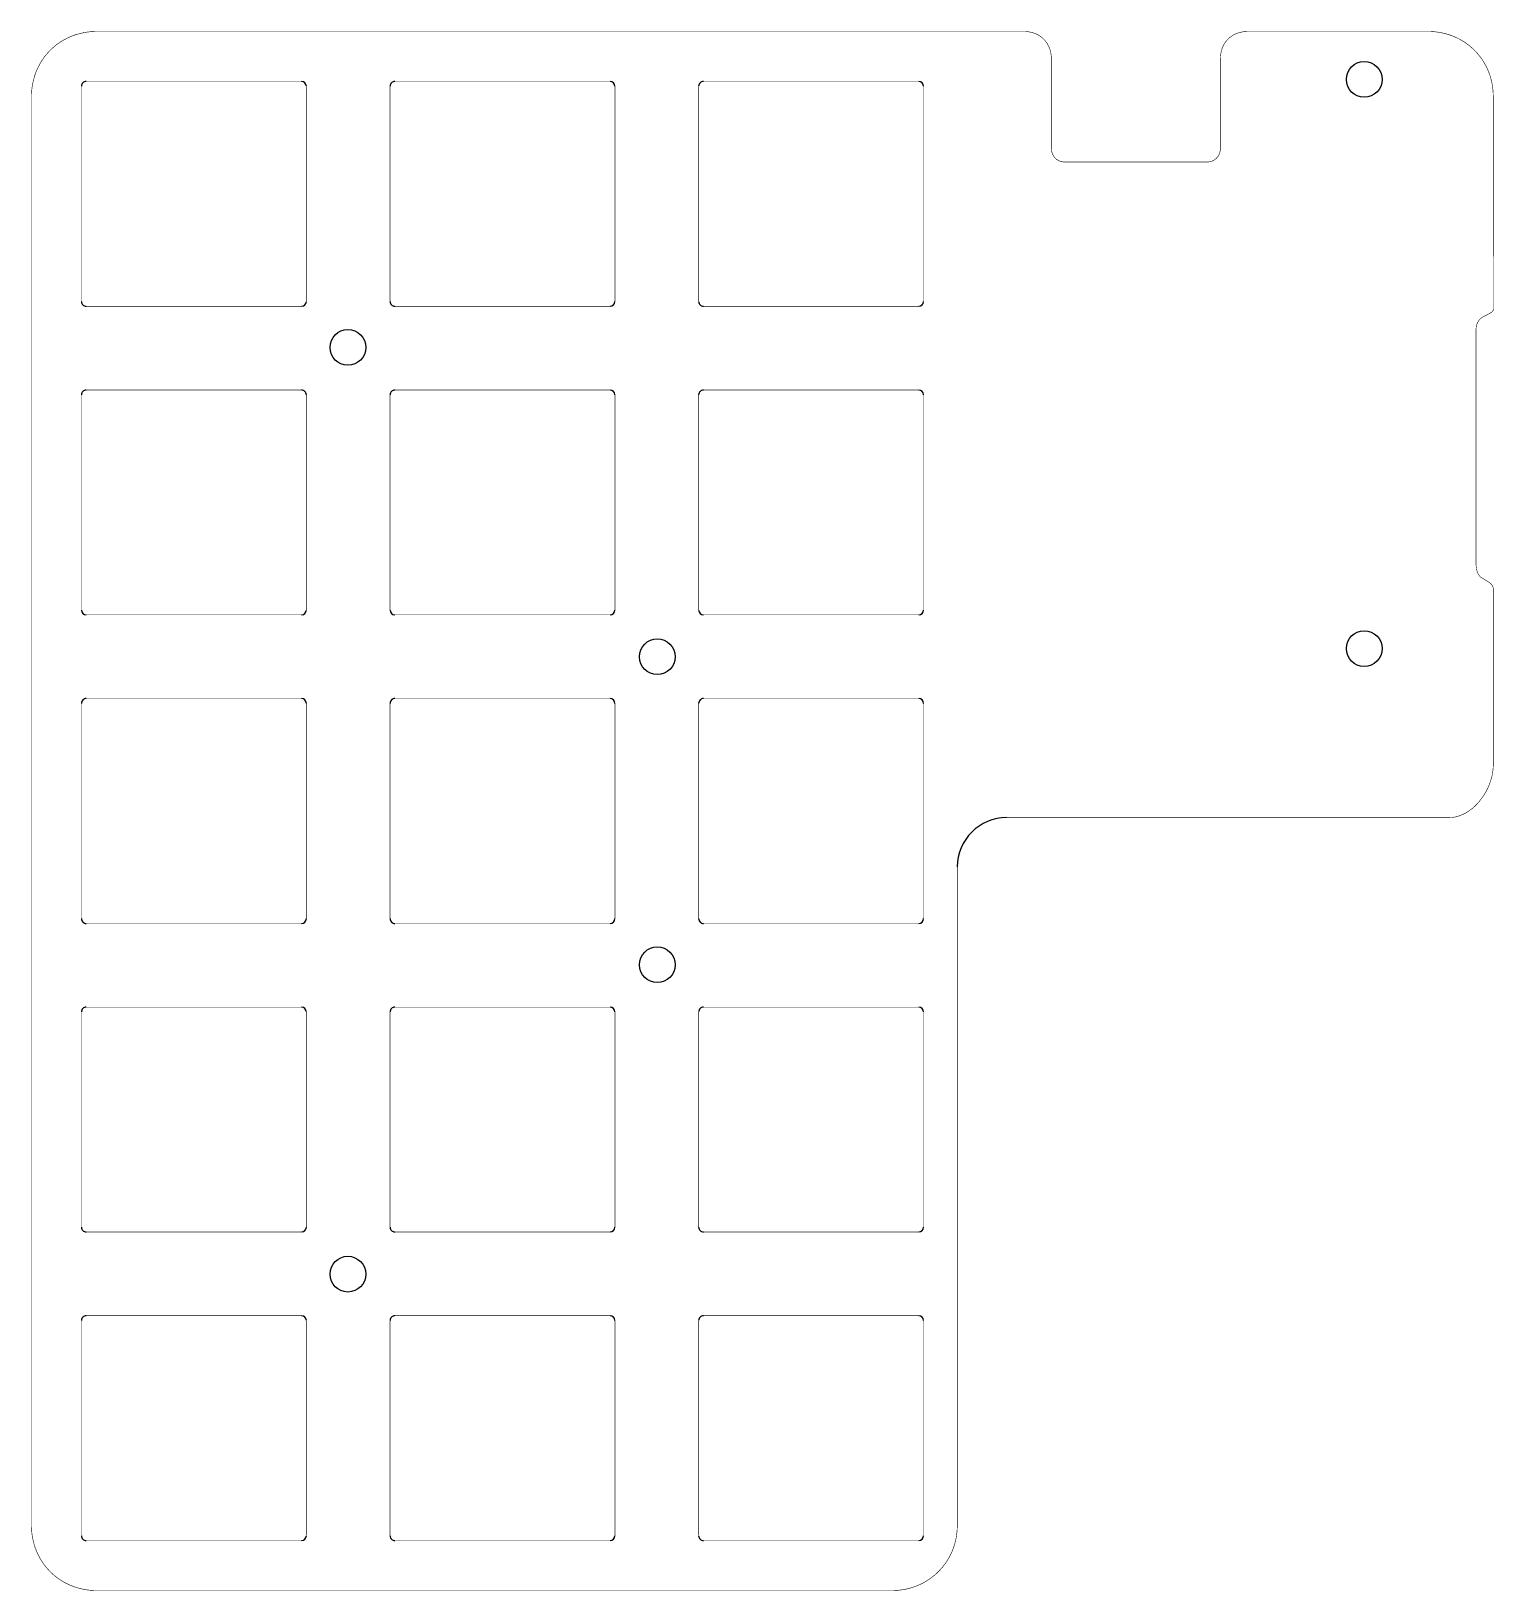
# Model space of a CAD drawing. Extents: x 4.9 to 95, y 185.9 to 281.9.
import ezdxf

# ---------------------------------------------------------------- set-up
doc = ezdxf.new("R2010")
doc.units = 0
doc.layers.add('LAYER_1', color=7, linetype='CONTINUOUS')

# ---------------------------------------------------------------- blocks, each defined once
blk = doc.blocks.new('AIGNBL01020004')
at = {"layer": 'LAYER_1', "const_width": 0.0353}
for points in [[(92.1758, 233.5044), (92.3846, 233.5157), (92.5216, 233.5353), (92.6568, 233.5642), (92.7898, 233.602), (92.9206, 233.6484), (93.0489, 233.703), (93.1746, 233.7655), (93.2974, 233.8354), (93.4173, 233.9124), (93.5339, 233.9962), (93.6472, 234.0864), (93.7569, 234.1827), (93.8628, 234.2846), (94.0143, 234.4473), (94.1101, 234.5619), (94.2456, 234.7418), (94.33, 234.8668), (94.4476, 235.0606), (94.5197, 235.1936), (94.6177, 235.398), (94.6762, 235.5369), (94.753, 235.7483), (94.7967, 235.8908), (94.8505, 236.106), (94.8783, 236.2499), (94.9074, 236.4654), (94.9182, 236.6084), (94.9218, 236.7504), (94.9218, 247.5954), (94.9115, 247.6776), (94.894, 247.7295), (94.8615, 247.7912), (94.8185, 247.8498), (94.7666, 247.9053), (94.6947, 247.9684), (94.6007, 248.0374), (94.4702, 248.12), (94.2649, 248.2375), (94.2232, 248.2614), (94.1388, 248.3223), (94.0966, 248.3638), (94.041, 248.4338), (94.0014, 248.4983), (93.9614, 248.5815), (93.9291, 248.6695), (93.9004, 248.7759), (93.8806, 248.8838), (93.8675, 249.0055), (93.8635, 249.1217), (93.8635, 263.6008), (93.873, 263.723), (93.8879, 263.7984), (93.9187, 263.8994), (93.956, 263.9863), (94.0031, 264.0699), (94.0513, 264.1378), (94.1069, 264.2011), (94.1698, 264.2586), (94.2402, 264.3093), (94.2654, 264.3245), (94.4577, 264.4233), (94.7866, 264.6016), (94.8276, 264.6339), (94.8789, 264.6857), (94.9106, 264.7326), (94.9277, 264.773), (94.9366, 264.8161), (94.9378, 264.8388), (94.9219, 277.9132), (94.9105, 278.226), (94.9017, 278.3287), (94.8767, 278.5315), (94.8422, 278.7307), (94.7984, 278.9261), (94.7454, 279.1174), (94.6835, 279.3044), (94.613, 279.4869), (94.534, 279.6647), (94.4469, 279.8374), (94.3518, 280.005), (94.2489, 280.1671), (94.1386, 280.3235), (94.0209, 280.474), (93.8963, 280.6185), (93.7648, 280.7565), (93.6267, 280.888), (93.4823, 281.0126), (93.3317, 281.1302), (93.1753, 281.2405), (93.0132, 281.3433), (92.8456, 281.4384), (92.6729, 281.5255), (92.4951, 281.6044), (92.3127, 281.6749), (92.1257, 281.7368), (91.9344, 281.7897), (91.7391, 281.8336), (91.54, 281.8681), (91.3372, 281.893), (91.1311, 281.9081), (90.9219, 281.9132), (79.8148, 281.9132), (79.5856, 281.9009), (79.4974, 281.8892), (79.369, 281.8646), (79.2455, 281.8318), (79.1272, 281.7909), (79.0142, 281.7422), (78.9069, 281.6859), (78.8054, 281.6222), (78.71, 281.5514), (78.6209, 281.4736), (78.5383, 281.389), (78.4625, 281.298), (78.3936, 281.2006), (78.3321, 281.0972), (78.2779, 280.9879), (78.2315, 280.873), (78.193, 280.7526), (78.1626, 280.627), (78.1407, 280.4964), (78.1273, 280.3611), (78.1228, 280.2212), (78.1228, 274.7263), (78.1137, 274.5902), (78.0978, 274.5042), (78.0743, 274.4222), (78.0437, 274.3446), (78.0061, 274.2718), (77.9619, 274.204), (77.9114, 274.1415), (77.8548, 274.0847), (77.7925, 274.0339), (77.7247, 273.9895), (77.6518, 273.9516), (77.574, 273.9207), (77.4917, 273.897), (77.4051, 273.8809), (77.3145, 273.8727), (77.2678, 273.8717), (68.5698, 273.8717), (68.4336, 273.8807), (68.3475, 273.8965), (68.2655, 273.9198), (68.1879, 273.9502), (68.1151, 273.9876), (68.0474, 274.0316), (67.985, 274.0819), (67.9283, 274.1383), (67.8776, 274.2004), (67.8332, 274.2681), (67.7955, 274.3409), (67.7646, 274.4187), (67.741, 274.5011), (67.725, 274.5879), (67.7168, 274.6787), (67.7158, 274.7256), (67.7158, 280.2212), (67.7078, 280.4057), (67.6914, 280.5388), (67.6664, 280.6673), (67.6331, 280.7908), (67.5917, 280.9091), (67.5424, 281.0221), (67.4854, 281.1294), (67.4211, 281.2309), (67.3497, 281.3263), (67.2714, 281.4154), (67.1864, 281.498), (67.095, 281.5738), (66.9974, 281.6426), (66.8939, 281.7041), (66.7847, 281.7582), (66.6701, 281.8046), (66.5502, 281.8431), (66.4255, 281.8734), (66.296, 281.8954), (66.162, 281.9087), (66.0238, 281.9132), (8.9219, 281.9132), (8.6087, 281.9018), (8.5059, 281.893), (8.3029, 281.8681), (8.1035, 281.8337), (7.908, 281.7899), (7.7165, 281.737), (7.5294, 281.6753), (7.3469, 281.6049), (7.1691, 281.526), (6.9963, 281.439), (6.8288, 281.344), (6.6667, 281.2413), (6.5103, 281.1311), (6.3598, 281.0136), (6.2154, 280.889), (6.0774, 280.7576), (5.9461, 280.6196), (5.8215, 280.4753), (5.704, 280.3248), (5.5938, 280.1684), (5.491, 280.0063), (5.3961, 279.8387), (5.309, 279.666), (5.2302, 279.4882), (5.1598, 279.3056), (5.0981, 279.1185), (5.0452, 278.9271), (5.0014, 278.7316), (4.967, 278.5322), (4.9421, 278.3292), (4.927, 278.1228), (4.9219, 277.9132), (4.9219, 189.9133), (4.9333, 189.6003), (4.9421, 189.4976), (4.967, 189.2947), (5.0015, 189.0954), (5.0453, 188.9), (5.0982, 188.7086), (5.16, 188.5216), (5.2305, 188.339), (5.3093, 188.1613), (5.3964, 187.9885), (5.4914, 187.821), (5.5942, 187.6589), (5.7045, 187.5024), (5.822, 187.3519), (5.9466, 187.2075), (6.0781, 187.0695), (6.2161, 186.9381), (6.3605, 186.8135), (6.511, 186.6959), (6.6674, 186.5856), (6.8295, 186.4829), (6.9971, 186.3878), (7.1698, 186.3008), (7.3476, 186.2219), (7.5301, 186.1514), (7.7172, 186.0896), (7.9085, 186.0367), (8.104, 185.9929), (8.3033, 185.9584), (8.5062, 185.9335), (8.7124, 185.9184), (8.9219, 185.9133), (57.9218, 185.9131), (58.2335, 185.9246), (58.3358, 185.9335), (58.538, 185.9587), (58.7367, 185.9936), (58.9316, 186.0378), (59.1226, 186.0912), (59.3093, 186.1536), (59.4916, 186.2246), (59.6692, 186.3042), (59.8419, 186.3919), (60.0095, 186.4876), (60.1716, 186.591), (60.3282, 186.7019), (60.4788, 186.8201), (60.6234, 186.9453), (60.7617, 187.0772), (60.8933, 187.2157), (61.0182, 187.3605), (61.1361, 187.5113), (61.2467, 187.6679), (61.3498, 187.8301), (61.4452, 187.9977), (61.5326, 188.1703), (61.6117, 188.3477), (61.6825, 188.5298), (61.7446, 188.7162), (61.7978, 188.9068), (61.8418, 189.1013), (61.8764, 189.2994), (61.9015, 189.5009), (61.9167, 189.7055), (61.9218, 189.9131)], [(64.9598, 233.5044), (92.1758, 233.5044)], [(61.9218, 189.9131), (61.9218, 230.4674), (61.9218, 230.4674)]]:
    blk.add_lwpolyline(points, dxfattribs=at)
at = {"layer": 'LAYER_1'}
blk.add_arc((64.9593, 230.4669), 3.0375, 89.99107, 179.990067, dxfattribs=at)
blk = doc.blocks.new('AIGNBL01010003')
at = {"layer": 'LAYER_1', "const_width": 0.0317}
for points in [[(7.9986, 265.2867), (7.9986, 278.5394), (7.9986, 278.5394)], [(8.2953, 278.8361), (21.548, 278.8361), (21.548, 278.8361)], [(8.2953, 278.8361)], [(21.8447, 278.5394), (21.8447, 265.2867), (21.8447, 265.2867)], [(26.9986, 265.2867), (26.9986, 278.5394), (26.9986, 278.5394)], [(27.2953, 278.8361), (40.548, 278.8361), (40.548, 278.8361)], [(27.2953, 278.8361)], [(40.8447, 278.5394), (40.8447, 265.2867), (40.8447, 265.2867)], [(45.9986, 265.2867), (45.9986, 278.5394), (45.9986, 278.5394)], [(46.2953, 278.8361), (59.548, 278.8361), (59.548, 278.8361)], [(46.2953, 278.8361)], [(59.8447, 278.5394), (59.8447, 265.2867), (59.8447, 265.2867)], [(21.548, 264.99), (8.2953, 264.99), (8.2953, 264.99)], [(40.548, 264.99), (27.2953, 264.99), (27.2953, 264.99)], [(59.548, 264.99), (46.2953, 264.99), (46.2953, 264.99)], [(7.9986, 246.2867), (7.9986, 259.5394), (7.9986, 259.5394)], [(8.2953, 259.8361), (21.548, 259.8361), (21.548, 259.8361)], [(8.2953, 259.8361)], [(21.8447, 259.5394), (21.8447, 246.2867), (21.8447, 246.2867)], [(26.9986, 246.2867), (26.9986, 259.5394), (26.9986, 259.5394)], [(27.2953, 259.8361), (40.548, 259.8361), (40.548, 259.8361)], [(27.2953, 259.8361)], [(40.8447, 259.5394), (40.8447, 246.2867), (40.8447, 246.2867)], [(45.9986, 246.2867), (45.9986, 259.5394), (45.9986, 259.5394)], [(46.2953, 259.8361), (59.548, 259.8361), (59.548, 259.8361)], [(46.2953, 259.8361)], [(59.8447, 259.5394), (59.8447, 246.2867), (59.8447, 246.2867)], [(21.548, 245.99), (8.2953, 245.99), (8.2953, 245.99)], [(40.548, 245.99), (27.2953, 245.99), (27.2953, 245.99)], [(59.548, 245.99), (46.2953, 245.99), (46.2953, 245.99)], [(7.9986, 227.2867), (7.9986, 240.5394), (7.9986, 240.5394)], [(8.2953, 240.8361), (21.548, 240.8361), (21.548, 240.8361)], [(8.2953, 240.8361)], [(21.8447, 240.5394), (21.8447, 227.2867), (21.8447, 227.2867)], [(26.9986, 227.2867), (26.9986, 240.5394), (26.9986, 240.5394)], [(27.2953, 240.8361), (40.548, 240.8361), (40.548, 240.8361)], [(27.2953, 240.8361)], [(40.8447, 240.5394), (40.8447, 227.2867), (40.8447, 227.2867)], [(45.9986, 227.2867), (45.9986, 240.5394), (45.9986, 240.5394)], [(46.2953, 240.8361), (59.548, 240.8361), (59.548, 240.8361)], [(46.2953, 240.8361)], [(59.8447, 240.5394), (59.8447, 227.2867), (59.8447, 227.2867)], [(21.548, 226.99), (8.2953, 226.99), (8.2953, 226.99)], [(40.548, 226.99), (27.2953, 226.99), (27.2953, 226.99)], [(59.548, 226.99), (46.2953, 226.99), (46.2953, 226.99)], [(8.2953, 221.8361), (21.548, 221.8361), (21.548, 221.8361)], [(8.2953, 221.8361)], [(27.2953, 221.8361), (40.548, 221.8361), (40.548, 221.8361)], [(27.2953, 221.8361)], [(46.2953, 221.8361), (59.548, 221.8361), (59.548, 221.8361)], [(46.2953, 221.8361)], [(7.9986, 208.2867), (7.9986, 221.5394), (7.9986, 221.5394)], [(21.8447, 221.5394), (21.8447, 208.2867), (21.8447, 208.2867)], [(26.9986, 208.2867), (26.9986, 221.5394), (26.9986, 221.5394)], [(40.8447, 221.5394), (40.8447, 208.2867), (40.8447, 208.2867)], [(45.9986, 208.2867), (45.9986, 221.5394), (45.9986, 221.5394)], [(59.8447, 221.5394), (59.8447, 208.2867), (59.8447, 208.2867)], [(21.548, 207.99), (8.2953, 207.99), (8.2953, 207.99)], [(40.548, 207.99), (27.2953, 207.99), (27.2953, 207.99)], [(59.548, 207.99), (46.2953, 207.99), (46.2953, 207.99)], [(8.2953, 202.8361), (21.548, 202.8361), (21.548, 202.8361)], [(8.2953, 202.8361)], [(27.2953, 202.8361), (40.548, 202.8361), (40.548, 202.8361)], [(27.2953, 202.8361)], [(46.2953, 202.8361), (59.548, 202.8361), (59.548, 202.8361)], [(46.2953, 202.8361)], [(7.9986, 189.2867), (7.9986, 202.5394), (7.9986, 202.5394)], [(21.8447, 202.5394), (21.8447, 189.2867), (21.8447, 189.2867)], [(26.9986, 189.2867), (26.9986, 202.5394), (26.9986, 202.5394)], [(40.8447, 202.5394), (40.8447, 189.2867), (40.8447, 189.2867)], [(45.9986, 189.2867), (45.9986, 202.5394), (45.9986, 202.5394)], [(59.8447, 202.5394), (59.8447, 189.2867), (59.8447, 189.2867)], [(21.548, 188.99), (8.2953, 188.99), (8.2953, 188.99)], [(40.548, 188.99), (27.2953, 188.99), (27.2953, 188.99)], [(59.548, 188.99), (46.2953, 188.99), (46.2953, 188.99)]]:
    blk.add_lwpolyline(points, dxfattribs=at)
at = {"layer": 'LAYER_1'}
for centre in [(86.9764, 278.9591), (24.402, 262.4597), (86.9764, 243.9132), (43.4528, 243.4095), (43.4528, 224.4434), (24.402, 205.3941)]:
    blk.add_circle(centre, 1.1, dxfattribs=at)
for centre, start, end in [((8.2953, 278.5394), 89.999644, 180.000356), ((21.548, 278.5394), 0.00295, 89.99705), ((27.2953, 278.5394), 89.998804, 180.001196), ((40.548, 278.5394), 0.00379, 89.99621), ((46.2953, 278.5394), 89.998885, 180.001115), ((59.548, 278.5394), 0.003893, 89.996107), ((8.2953, 265.2867), 179.998143, 270.001856), ((21.548, 265.2867), 270.00145, 359.99855), ((27.2953, 265.2867), 179.997303, 270.002697), ((40.548, 265.2867), 270.00229, 359.99771), ((46.2953, 265.2867), 179.997384, 270.002616), ((59.548, 265.2867), 270.002393, 359.997607), ((8.2953, 259.5394), 89.996594, 180.003406), ((21.548, 259.5394), 359.9999, 90.0001), ((27.2953, 259.5394), 89.995754, 180.004246), ((40.548, 259.5394), 0.00074, 89.99926), ((46.2953, 259.5394), 89.995835, 180.004165), ((59.548, 259.5394), 0.000844, 89.999156), ((8.2953, 246.2867), 180.001378, 269.998622), ((21.548, 246.2867), 270.004683, 359.995317), ((27.2953, 246.2867), 180.000538, 269.999462), ((40.548, 246.2867), 270.005523, 359.994477), ((46.2953, 246.2867), 180.000619, 269.999381), ((59.548, 246.2867), 270.005626, 359.994374), ((8.2953, 240.5394), 89.997964, 180.002036), ((21.548, 240.5394), 0.00127, 89.99873), ((27.2953, 240.5394), 89.997124, 180.002876), ((40.548, 240.5394), 0.00211, 89.99789), ((46.2953, 240.5394), 89.997205, 180.002795), ((59.548, 240.5394), 0.002213, 89.997787), ((8.2953, 227.2867), 179.999639, 270.000361), ((21.548, 227.2867), 270.002945, 359.997055), ((27.2953, 227.2867), 179.998799, 270.0012), ((40.548, 227.2867), 270.003785, 359.996215), ((46.2953, 227.2867), 179.99888, 270.00112), ((59.548, 227.2867), 270.003888, 359.996112), ((8.2953, 221.5394), 89.997492, 180.002508), ((21.548, 221.5394), 0.000799, 89.999201), ((27.2953, 221.5394), 89.996652, 180.003348), ((40.548, 221.5394), 0.001639, 89.998361), ((46.2953, 221.5394), 89.996733, 180.003267), ((59.548, 221.5394), 0.001742, 89.998258), ((8.2953, 208.2867), 179.999743, 270.000257), ((21.548, 208.2867), 270.003048, 359.996952), ((27.2953, 208.2867), 179.998903, 270.001097), ((40.548, 208.2867), 270.003888, 359.996112), ((46.2953, 208.2867), 179.998984, 270.001016), ((59.548, 208.2867), 270.003991, 359.996009), ((8.2953, 202.5394), 89.999599, 180.000401), ((21.548, 202.5394), 0.002905, 89.997095), ((27.2953, 202.5394), 89.998759, 180.001241), ((40.548, 202.5394), 0.003745, 89.996255), ((46.2953, 202.5394), 89.99884, 180.00116), ((59.548, 202.5394), 0.003848, 89.996152), ((8.2953, 189.2867), 179.997636, 270.002364), ((21.548, 189.2867), 270.000942, 359.999058), ((27.2953, 189.2867), 179.996796, 270.003204), ((40.548, 189.2867), 270.001782, 359.998218), ((46.2953, 189.2867), 179.996877, 270.003123), ((59.548, 189.2867), 270.001885, 359.998115)]:
    blk.add_arc(centre, 0.2967, start, end, dxfattribs=at)
blk.add_blockref('AIGNBL01020004', (0, 0), dxfattribs=at)

msp = doc.modelspace()

# ---------------------------------------------------------------- block references
at = {"layer": 'LAYER_1'}
msp.add_blockref('AIGNBL01010003', (0, 0), dxfattribs=at)

doc.saveas('drawing.dxf')
